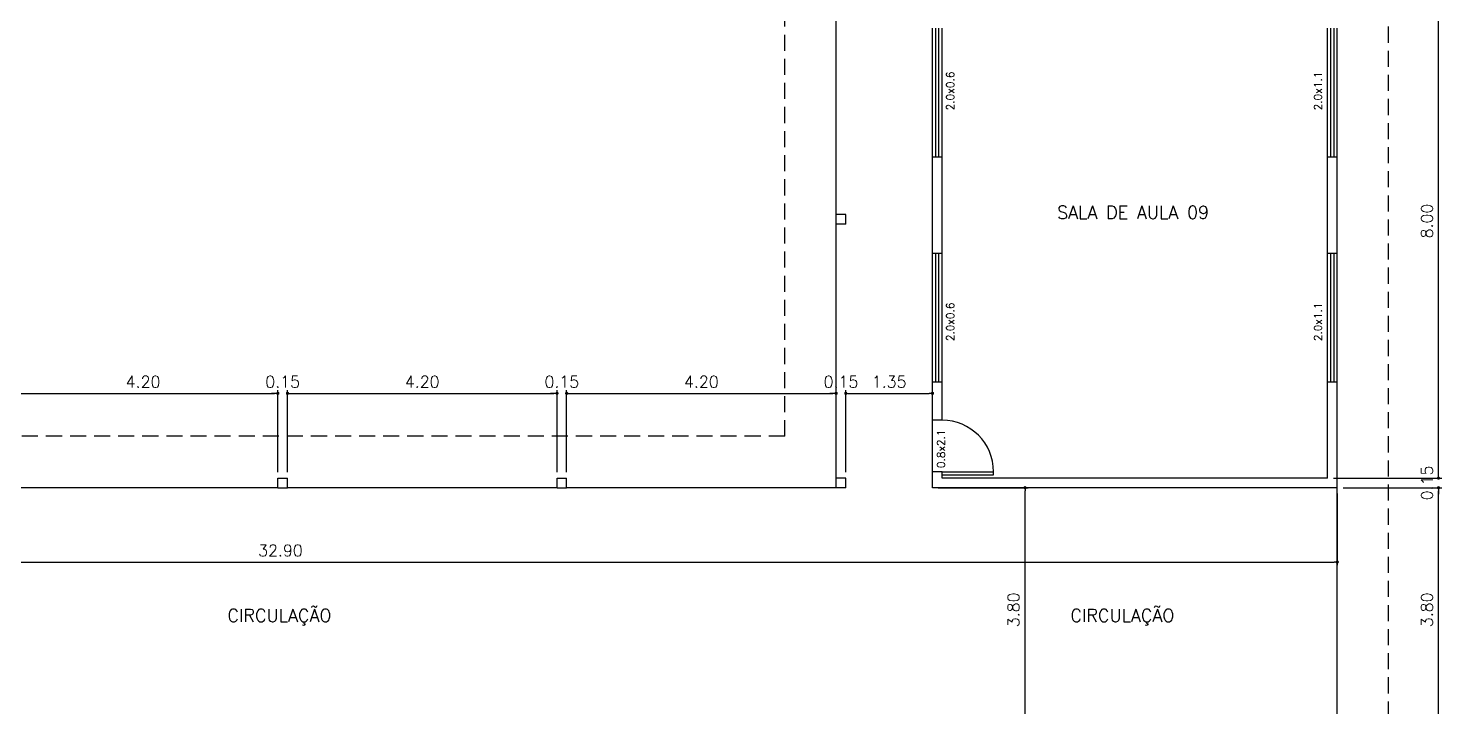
# Model space of a CAD drawing. Extents: x -437 to -220, y 135 to 227.
# Drawn here: x -309.42 to -287.42, y 146.39 to 156.95 of the extents above; entities that cross this region are included whole.
import ezdxf
from ezdxf.enums import TextEntityAlignment as Align

# ---------------------------------------------------------------- set-up
doc = ezdxf.new("R2010")
doc.units = 0
doc.header["$MEASUREMENT"] = 0
doc.linetypes.add('HIDDEN', pattern=[0.375, 0.25, -0.125])
doc.layers.get('DEFPOINTS').update_dxf_attribs({"linetype": 'CONTINUOUS'})
for name, color, linetype in [('ALVENARIA', 7, 'CONTINUOUS'), ('ALVENARIA1', 44, 'CONTINUOUS'), ('COBERTURA', 6, 'CONTINUOUS'), ('COTA', 1, 'CONTINUOUS'), ('JAPOR', 142, 'CONTINUOUS'), ('TEXTO2', 40, 'CONTINUOUS'), ('TEXTO3', 3, 'CONTINUOUS')]:
    doc.layers.add(name, color=color, linetype=linetype)
doc.styles.add('SIMPLEX', font='SIMPLEX.SHX')
doc.dimstyles.new('DIM100', dxfattribs={"dimtxt": 0.18, "dimasz": 0.05, "dimexe": 0.05, "dimexo": 0.09, "dimgap": 0.09, "dimtad": 1, "dimzin": 0, "dimdsep": 46, "dimtxsty": 'SIMPLEX', "dimblk": 'DOT', "dimcen": 0.09, "dimadec": 0, "dimazin": 0, "dimtfac": 1, "dimtix": 1, "dimtofl": 0, "dimtmove": 2, "dimatfit": 3, "dimldrblk": 'DOT', "dimfxl": 1, "dimtolj": 1, "dimtzin": 0, "dimarcsym": 0})

# ---------------------------------------------------------------- blocks, each defined once
blk = doc.blocks.new('DOT')
at = {"layer": 'ALVENARIA', "color": 0, "linetype": 'ByBlock'}
blk.add_line((-0.5, 0), (-1, 0), dxfattribs=at)
at = {"layer": 'ALVENARIA', "color": 0, "linetype": 'ByBlock', "const_width": 0.5}
blk.add_lwpolyline([(-0.25, 0, 1), (0.25, 0, 1)], format="xyb", close=True, dxfattribs=at)
blk = doc.blocks.new('*D149')
at = {"layer": 'COTA', "color": 0, "lineweight": -2}
for p, q in [((-288.956, 149.801), (-287.42, 149.801)), ((-287.47, 146.051), (-287.47, 149.751)), ((-288.956, 146.001), (-287.42, 146.001))]:
    blk.add_line(p, q, dxfattribs=at)
at = {"layer": 'DEFPOINTS', "color": 0}
for p in [(-289.046, 149.801), (-287.47, 149.801), (-289.046, 146.001)]:
    blk.add_point(p, dxfattribs=at)
at = {"layer": 'COTA', "color": 0, "lineweight": -2, "xscale": 0.05, "yscale": 0.05, "zscale": 0.05}
for p, rotation in [((-287.47, 149.801), 90), ((-287.47, 146.001), 270)]:
    blk.add_blockref('DOT', p, dxfattribs=dict(at, rotation=rotation))
at = {"layer": 'COTA', "color": 0, "insert": (-287.65, 147.901), "char_height": 0.18, "attachment_point": 5, "rotation": 90, "style": 'SIMPLEX'}
blk.add_mtext('\\A1;3.80', dxfattribs=at)
blk = doc.blocks.new('*D150')
at = {"layer": 'COTA', "color": 0, "lineweight": -2}
for p, q in [((-287.47, 150.001), (-287.47, 150.051)), ((-289.106, 149.951), (-287.42, 149.951)), ((-288.956, 149.801), (-287.42, 149.801)), ((-287.47, 149.751), (-287.47, 149.701))]:
    blk.add_line(p, q, dxfattribs=at)
at = {"layer": 'DEFPOINTS', "color": 0}
for p in [(-289.196, 149.951), (-287.47, 149.951), (-289.046, 149.801)]:
    blk.add_point(p, dxfattribs=at)
at = {"layer": 'COTA', "color": 0, "lineweight": -2, "xscale": 0.05, "yscale": 0.05, "zscale": 0.05}
for p, rotation in [((-287.47, 149.951), 270), ((-287.47, 149.801), 90)]:
    blk.add_blockref('DOT', p, dxfattribs=dict(at, rotation=rotation))
at = {"layer": 'COTA', "color": 0, "insert": (-287.65, 149.876), "char_height": 0.18, "attachment_point": 5, "rotation": 90, "style": 'SIMPLEX'}
blk.add_mtext('\\A1;0.15', dxfattribs=at)
blk = doc.blocks.new('*D151')
at = {"layer": 'COTA', "color": 0, "lineweight": -2}
for p, q in [((-289.106, 157.951), (-287.42, 157.951)), ((-287.47, 150.001), (-287.47, 157.901)), ((-289.106, 149.951), (-287.42, 149.951))]:
    blk.add_line(p, q, dxfattribs=at)
at = {"layer": 'DEFPOINTS', "color": 0}
for p in [(-289.196, 157.951), (-287.47, 157.951), (-289.196, 149.951)]:
    blk.add_point(p, dxfattribs=at)
at = {"layer": 'COTA', "color": 0, "lineweight": -2, "xscale": 0.05, "yscale": 0.05, "zscale": 0.05}
for p, rotation in [((-287.47, 157.951), 90), ((-287.47, 149.951), 270)]:
    blk.add_blockref('DOT', p, dxfattribs=dict(at, rotation=rotation))
at = {"layer": 'COTA', "color": 0, "insert": (-287.65, 153.951), "char_height": 0.18, "attachment_point": 5, "rotation": 90, "style": 'SIMPLEX'}
blk.add_mtext('\\A1;8.00', dxfattribs=at)
blk = doc.blocks.new('*D177')
at = {"layer": 'COTA', "color": 0, "lineweight": -2}
for p, q in [((-295.256, 149.801), (-293.855, 149.801)), ((-293.905, 146.051), (-293.905, 149.751)), ((-294.356, 146.001), (-293.855, 146.001))]:
    blk.add_line(p, q, dxfattribs=at)
at = {"layer": 'DEFPOINTS', "color": 0}
for p in [(-295.346, 149.801), (-293.905, 149.801), (-294.446, 146.001)]:
    blk.add_point(p, dxfattribs=at)
at = {"layer": 'COTA', "color": 0, "lineweight": -2, "xscale": 0.05, "yscale": 0.05, "zscale": 0.05}
for p, rotation in [((-293.905, 149.801), 90), ((-293.905, 146.001), 270)]:
    blk.add_blockref('DOT', p, dxfattribs=dict(at, rotation=rotation))
at = {"layer": 'COTA', "color": 0, "insert": (-294.085, 147.901), "char_height": 0.18, "attachment_point": 5, "rotation": 90, "style": 'SIMPLEX'}
blk.add_mtext('\\A1;3.80', dxfattribs=at)
blk = doc.blocks.new('*D237')
at = {"layer": 'COTA', "color": 0, "lineweight": -2}
for p, q in [((-309.731, 150.041), (-309.731, 151.32)), ((-309.681, 151.27), (-305.586, 151.27)), ((-305.536, 150.041), (-305.536, 151.32))]:
    blk.add_line(p, q, dxfattribs=at)
at = {"layer": 'DEFPOINTS', "color": 0}
for p in [(-305.536, 151.27), (-309.731, 149.951), (-305.536, 149.951)]:
    blk.add_point(p, dxfattribs=at)
at = {"layer": 'COTA', "color": 0, "lineweight": -2, "xscale": 0.05, "yscale": 0.05, "zscale": 0.05, "rotation": 180}
blk.add_blockref('DOT', (-309.731, 151.27), dxfattribs=at)
at = {"layer": 'COTA', "color": 0, "lineweight": -2, "xscale": 0.05, "yscale": 0.05, "zscale": 0.05}
blk.add_blockref('DOT', (-305.536, 151.27), dxfattribs=at)
at = {"layer": 'COTA', "color": 0, "insert": (-307.634, 151.45), "char_height": 0.18, "attachment_point": 5, "style": 'SIMPLEX'}
blk.add_mtext('\\A1;4.20', dxfattribs=at)
blk = doc.blocks.new('*D238')
at = {"layer": 'COTA', "color": 0, "lineweight": -2}
for p, q in [((-305.586, 151.27), (-305.636, 151.27)), ((-305.536, 150.041), (-305.536, 151.32)), ((-305.386, 150.041), (-305.386, 151.32)), ((-305.336, 151.27), (-305.286, 151.27))]:
    blk.add_line(p, q, dxfattribs=at)
at = {"layer": 'DEFPOINTS', "color": 0}
for p in [(-305.386, 151.27), (-305.536, 149.951), (-305.386, 149.951)]:
    blk.add_point(p, dxfattribs=at)
at = {"layer": 'COTA', "color": 0, "lineweight": -2, "xscale": 0.05, "yscale": 0.05, "zscale": 0.05}
blk.add_blockref('DOT', (-305.536, 151.27), dxfattribs=at)
at = {"layer": 'COTA', "color": 0, "lineweight": -2, "xscale": 0.05, "yscale": 0.05, "zscale": 0.05, "rotation": 180}
blk.add_blockref('DOT', (-305.386, 151.27), dxfattribs=at)
at = {"layer": 'COTA', "color": 0, "insert": (-305.461, 151.45), "char_height": 0.18, "attachment_point": 5, "style": 'SIMPLEX'}
blk.add_mtext('\\A1;0.15', dxfattribs=at)
blk = doc.blocks.new('*D239')
at = {"layer": 'COTA', "color": 0, "lineweight": -2}
for p, q in [((-305.386, 150.041), (-305.386, 151.32)), ((-305.336, 151.27), (-301.241, 151.27)), ((-301.191, 150.041), (-301.191, 151.32))]:
    blk.add_line(p, q, dxfattribs=at)
at = {"layer": 'DEFPOINTS', "color": 0}
for p in [(-301.191, 151.27), (-305.386, 149.951), (-301.191, 149.951)]:
    blk.add_point(p, dxfattribs=at)
at = {"layer": 'COTA', "color": 0, "lineweight": -2, "xscale": 0.05, "yscale": 0.05, "zscale": 0.05, "rotation": 180}
blk.add_blockref('DOT', (-305.386, 151.27), dxfattribs=at)
at = {"layer": 'COTA', "color": 0, "lineweight": -2, "xscale": 0.05, "yscale": 0.05, "zscale": 0.05}
blk.add_blockref('DOT', (-301.191, 151.27), dxfattribs=at)
at = {"layer": 'COTA', "color": 0, "insert": (-303.289, 151.45), "char_height": 0.18, "attachment_point": 5, "style": 'SIMPLEX'}
blk.add_mtext('\\A1;4.20', dxfattribs=at)
blk = doc.blocks.new('*D240')
at = {"layer": 'COTA', "color": 0, "lineweight": -2}
for p, q in [((-301.241, 151.27), (-301.291, 151.27)), ((-301.191, 150.041), (-301.191, 151.32)), ((-301.041, 150.041), (-301.041, 151.32)), ((-300.991, 151.27), (-300.941, 151.27))]:
    blk.add_line(p, q, dxfattribs=at)
at = {"layer": 'DEFPOINTS', "color": 0}
for p in [(-301.041, 151.27), (-301.191, 149.951), (-301.041, 149.951)]:
    blk.add_point(p, dxfattribs=at)
at = {"layer": 'COTA', "color": 0, "lineweight": -2, "xscale": 0.05, "yscale": 0.05, "zscale": 0.05}
blk.add_blockref('DOT', (-301.191, 151.27), dxfattribs=at)
at = {"layer": 'COTA', "color": 0, "lineweight": -2, "xscale": 0.05, "yscale": 0.05, "zscale": 0.05, "rotation": 180}
blk.add_blockref('DOT', (-301.041, 151.27), dxfattribs=at)
at = {"layer": 'COTA', "color": 0, "insert": (-301.116, 151.45), "char_height": 0.18, "attachment_point": 5, "style": 'SIMPLEX'}
blk.add_mtext('\\A1;0.15', dxfattribs=at)
blk = doc.blocks.new('*D241')
at = {"layer": 'COTA', "color": 0, "lineweight": -2}
for p, q in [((-301.041, 150.041), (-301.041, 151.32)), ((-300.991, 151.27), (-296.896, 151.27)), ((-296.846, 150.041), (-296.846, 151.32))]:
    blk.add_line(p, q, dxfattribs=at)
at = {"layer": 'DEFPOINTS', "color": 0}
for p in [(-296.846, 151.27), (-301.041, 149.951), (-296.846, 149.951)]:
    blk.add_point(p, dxfattribs=at)
at = {"layer": 'COTA', "color": 0, "lineweight": -2, "xscale": 0.05, "yscale": 0.05, "zscale": 0.05, "rotation": 180}
blk.add_blockref('DOT', (-301.041, 151.27), dxfattribs=at)
at = {"layer": 'COTA', "color": 0, "lineweight": -2, "xscale": 0.05, "yscale": 0.05, "zscale": 0.05}
blk.add_blockref('DOT', (-296.846, 151.27), dxfattribs=at)
at = {"layer": 'COTA', "color": 0, "insert": (-298.944, 151.45), "char_height": 0.18, "attachment_point": 5, "style": 'SIMPLEX'}
blk.add_mtext('\\A1;4.20', dxfattribs=at)
blk = doc.blocks.new('*D242')
at = {"layer": 'COTA', "color": 0, "lineweight": -2}
for p, q in [((-296.896, 151.27), (-296.946, 151.27)), ((-296.846, 150.041), (-296.846, 151.32)), ((-296.696, 150.041), (-296.696, 151.32)), ((-296.646, 151.27), (-296.596, 151.27))]:
    blk.add_line(p, q, dxfattribs=at)
at = {"layer": 'DEFPOINTS', "color": 0}
for p in [(-296.696, 151.27), (-296.846, 149.951), (-296.696, 149.951)]:
    blk.add_point(p, dxfattribs=at)
at = {"layer": 'COTA', "color": 0, "lineweight": -2, "xscale": 0.05, "yscale": 0.05, "zscale": 0.05}
blk.add_blockref('DOT', (-296.846, 151.27), dxfattribs=at)
at = {"layer": 'COTA', "color": 0, "lineweight": -2, "xscale": 0.05, "yscale": 0.05, "zscale": 0.05, "rotation": 180}
blk.add_blockref('DOT', (-296.696, 151.27), dxfattribs=at)
at = {"layer": 'COTA', "color": 0, "insert": (-296.771, 151.45), "char_height": 0.18, "attachment_point": 5, "style": 'SIMPLEX'}
blk.add_mtext('\\A1;0.15', dxfattribs=at)
blk = doc.blocks.new('*D243')
at = {"layer": 'COTA', "color": 0, "lineweight": -2}
for p, q in [((-296.696, 150.041), (-296.696, 151.32)), ((-296.646, 151.27), (-295.396, 151.27)), ((-295.346, 150.141), (-295.346, 151.32))]:
    blk.add_line(p, q, dxfattribs=at)
at = {"layer": 'DEFPOINTS', "color": 0}
for p in [(-295.346, 151.27), (-295.346, 150.051), (-296.696, 149.951)]:
    blk.add_point(p, dxfattribs=at)
at = {"layer": 'COTA', "color": 0, "lineweight": -2, "xscale": 0.05, "yscale": 0.05, "zscale": 0.05, "rotation": 180}
blk.add_blockref('DOT', (-296.696, 151.27), dxfattribs=at)
at = {"layer": 'COTA', "color": 0, "lineweight": -2, "xscale": 0.05, "yscale": 0.05, "zscale": 0.05}
blk.add_blockref('DOT', (-295.346, 151.27), dxfattribs=at)
at = {"layer": 'COTA', "color": 0, "insert": (-296.021, 151.45), "char_height": 0.18, "attachment_point": 5, "style": 'SIMPLEX'}
blk.add_mtext('\\A1;1.35', dxfattribs=at)
blk = doc.blocks.new('*D244')
at = {"layer": 'COTA', "color": 0, "lineweight": -2}
for p, q in [((-321.946, 149.711), (-321.946, 148.594)), ((-289.046, 149.711), (-289.046, 148.594)), ((-321.896, 148.644), (-289.096, 148.644))]:
    blk.add_line(p, q, dxfattribs=at)
at = {"layer": 'DEFPOINTS', "color": 0}
for p in [(-321.946, 149.801), (-289.046, 149.801), (-289.046, 148.644)]:
    blk.add_point(p, dxfattribs=at)
at = {"layer": 'COTA', "color": 0, "lineweight": -2, "xscale": 0.05, "yscale": 0.05, "zscale": 0.05, "rotation": 180}
blk.add_blockref('DOT', (-321.946, 148.644), dxfattribs=at)
at = {"layer": 'COTA', "color": 0, "lineweight": -2, "xscale": 0.05, "yscale": 0.05, "zscale": 0.05}
blk.add_blockref('DOT', (-289.046, 148.644), dxfattribs=at)
at = {"layer": 'COTA', "color": 0, "insert": (-305.496, 148.824), "char_height": 0.18, "attachment_point": 5, "style": 'SIMPLEX'}
blk.add_mtext('\\A1;32.90', dxfattribs=at)

msp = doc.modelspace()

# ---------------------------------------------------------------- linework, layer by layer
at = {"layer": 'ALVENARIA'}
for p, q in [((-295.346, 154.951), (-295.196, 154.951)), ((-295.346, 153.451), (-295.346, 154.951)), ((-295.196, 153.451), (-295.196, 154.951)), ((-289.196, 154.951), (-289.046, 154.951)), ((-289.196, 153.451), (-289.196, 154.951)), ((-289.046, 153.451), (-289.046, 154.951)), ((-296.846, 153.901), (-296.846, 154.051)), ((-296.696, 154.051), (-296.846, 154.051)), ((-296.696, 153.901), (-296.696, 154.051)), ((-296.696, 153.901), (-296.846, 153.901)), ((-295.346, 153.451), (-295.196, 153.451)), ((-289.196, 153.451), (-289.046, 153.451)), ((-295.346, 151.451), (-295.196, 151.451)), ((-295.346, 150.851), (-295.346, 151.451)), ((-295.196, 150.851), (-295.196, 151.451)), ((-289.196, 149.951), (-289.196, 151.451)), ((-289.196, 151.451), (-289.046, 151.451)), ((-289.046, 149.801), (-289.046, 151.451)), ((-295.196, 150.851), (-295.346, 150.851)), ((-295.346, 149.801), (-295.346, 150.051)), ((-295.196, 150.051), (-295.346, 150.051)), ((-295.196, 149.951), (-295.196, 150.051)), ((-305.536, 149.951), (-305.386, 149.951)), ((-305.536, 149.801), (-305.536, 149.951)), ((-305.386, 149.801), (-305.386, 149.951)), ((-301.191, 149.801), (-301.191, 149.951)), ((-301.191, 149.951), (-301.041, 149.951)), ((-301.041, 149.801), (-301.041, 149.951)), ((-296.846, 149.801), (-296.846, 149.951)), ((-296.696, 149.951), (-296.846, 149.951)), ((-296.696, 149.801), (-296.696, 149.951)), ((-289.196, 149.951), (-295.196, 149.951)), ((-305.536, 149.801), (-305.386, 149.801)), ((-301.191, 149.801), (-301.041, 149.801)), ((-296.696, 149.801), (-296.846, 149.801)), ((-289.046, 149.801), (-295.346, 149.801))]:
    msp.add_line(p, q, dxfattribs=at)
at = {"layer": 'ALVENARIA1'}
for p, q in [((-296.846, 154.051), (-296.846, 157.951)), ((-296.846, 149.951), (-296.846, 153.901)), ((-295.346, 150.051), (-295.346, 150.851)), ((-305.536, 149.801), (-309.731, 149.801)), ((-301.191, 149.801), (-305.386, 149.801)), ((-296.846, 149.801), (-301.041, 149.801)), ((-289.046, 146.001), (-289.046, 149.801))]:
    msp.add_line(p, q, dxfattribs=at)
at = {"layer": 'COBERTURA', "linetype": 'HIDDEN'}
for p, q in [((-297.646, 150.601), (-297.646, 199.891)), ((-288.246, 139.851), (-288.246, 199.801)), ((-297.646, 150.601), (-313.346, 150.601))]:
    msp.add_line(p, q, dxfattribs=at)
at = {"layer": 'JAPOR', "linetype": 'Continuous', "ltscale": 0.5}
for p, q in [((-295.346, 154.951), (-295.346, 156.951)), ((-295.296, 154.951), (-295.296, 156.951)), ((-295.246, 154.951), (-295.246, 156.951)), ((-295.196, 154.951), (-295.196, 156.951)), ((-289.196, 154.951), (-289.196, 156.951)), ((-289.146, 154.951), (-289.146, 156.951)), ((-289.096, 154.951), (-289.096, 156.951)), ((-289.046, 154.951), (-289.046, 156.951)), ((-295.346, 151.451), (-295.346, 153.451)), ((-295.296, 151.451), (-295.296, 153.451)), ((-295.246, 151.451), (-295.246, 153.451)), ((-295.196, 151.451), (-295.196, 153.451)), ((-289.196, 151.451), (-289.196, 153.451)), ((-289.146, 151.451), (-289.146, 153.451)), ((-289.096, 151.451), (-289.096, 153.451)), ((-289.046, 151.451), (-289.046, 153.451))]:
    msp.add_line(p, q, dxfattribs=at)
at = {"layer": 'JAPOR'}
for p, q in [((-295.196, 150.051), (-294.396, 150.051)), ((-294.396, 150.001), (-294.396, 150.051)), ((-295.196, 150.001), (-294.396, 150.001))]:
    msp.add_line(p, q, dxfattribs=at)
msp.add_arc((-295.196, 150.051), 0.8, 0, 90, dxfattribs=at)

# ---------------------------------------------------------------- texts
at = {"layer": 'TEXTO2', "style": 'SIMPLEX'}
for s, p in [('2.0x0.6', (-295.011, 155.975)), ('2.0x1.1', (-289.287, 155.975)), ('2.0x0.6', (-295.011, 152.382)), ('2.0x1.1', (-289.287, 152.382)), ('0.8x2.1', (-295.154, 150.407))]:
    msp.add_text(s, height=0.12, rotation=90, dxfattribs=at).set_placement(p, align=Align.CENTER)
at = {"layer": 'TEXTO3', "style": 'SIMPLEX'}
for s, p in [('SALA DE AULA 09', (-292.224, 153.987)), ('CIRCULAÇÃO', (-305.511, 147.714)), ('CIRCULAÇÃO', (-292.39, 147.714))]:
    msp.add_text(s, height=0.2, dxfattribs=at).set_placement(p, align=Align.CENTER)

# ---------------------------------------------------------------- dimensions: what is measured, and where the dimension line sits
at = {"layer": 'COTA'}
for base, p1, p2, picture, middle in [((-287.47, 157.951), (-289.196, 149.951), (-289.196, 157.951), '*D151', (-287.65, 153.951)), ((-287.47, 149.951), (-289.046, 149.801), (-289.196, 149.951), '*D150', (-287.65, 149.876)), ((-293.905, 149.801), (-294.446, 146.001), (-295.346, 149.801), '*D177', (-294.085, 147.901)), ((-287.47, 149.801), (-289.046, 146.001), (-289.046, 149.801), '*D149', (-287.65, 147.901))]:
    dim = msp.add_linear_dim(base=base, p1=p1, p2=p2, angle=90, dimstyle='DIM100', dxfattribs=at)
    dim.commit()
    dim.dimension.update_dxf_attribs({"geometry": picture, "text_midpoint": middle})
for base, p1, p2, picture, middle in [((-305.536263714, 151.269729303), (-309.731263714, 149.950835298), (-305.536263714, 149.950835298), '*D237', (-307.633763714, 151.449729303)), ((-305.386, 151.27), (-305.536, 149.951), (-305.386, 149.951), '*D238', (-305.461, 151.45)), ((-301.191263714, 151.269729303), (-305.386263714, 149.950835298), (-301.191263714, 149.950835298), '*D239', (-303.288763714, 151.449729303)), ((-301.041, 151.27), (-301.191, 149.951), (-301.041, 149.951), '*D240', (-301.116, 151.45)), ((-296.846263714, 151.269729303), (-301.041263714, 149.950835298), (-296.846263714, 149.950835298), '*D241', (-298.943763714, 151.449729303)), ((-296.696, 151.27), (-296.846, 149.951), (-296.696, 149.951), '*D242', (-296.771, 151.45)), ((-295.346, 151.27), (-296.696, 149.951), (-295.346, 150.051), '*D243', (-296.021, 151.45)), ((-289.046, 148.644), (-321.946, 149.801), (-289.046, 149.801), '*D244', (-305.496, 148.824))]:
    dim = msp.add_linear_dim(base=base, p1=p1, p2=p2, dimstyle='DIM100', dxfattribs=at)
    dim.commit()
    dim.dimension.update_dxf_attribs({"geometry": picture, "text_midpoint": middle})

doc.saveas('drawing.dxf')
